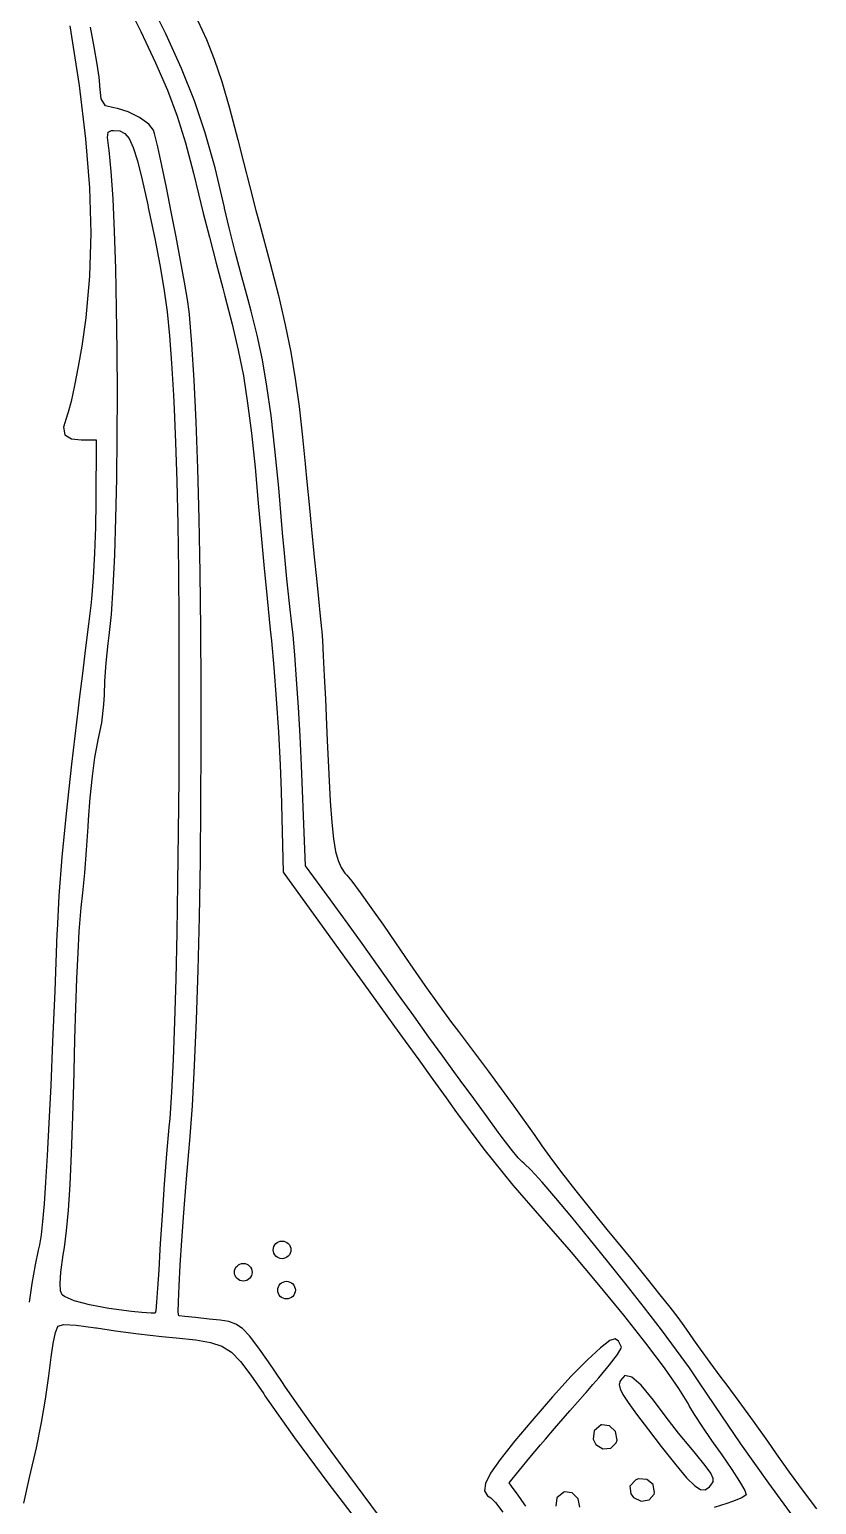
# Model space of a CAD drawing. Header units: inches. Extents: x -2.16 to 7.19, y -6.87 to -1.22.
# Drawn here: x 5.781 to 6.309, y -3.981 to -2.991 of the extents above; entities that cross this region are included whole.
import ezdxf

# ---------------------------------------------------------------- set-up
doc = ezdxf.new("R2010")
doc.units = ezdxf.units.IN
doc.header["$MEASUREMENT"] = 0
doc.layers.add('Front', color=13, linetype='CONTINUOUS', true_color=0xc83434)

msp = doc.modelspace()

# ---------------------------------------------------------------- linework, layer by layer
at = {"layer": 'Front', "linetype": 'CONTINUOUS'}
for p, q in [((5.85171, -2.98553), (5.85529, -2.9928)), ((5.87206, -2.99441), (5.86766, -2.9853)), ((5.89341, -2.98551), (5.89929, -2.99809)), ((5.80772, -2.98905), (5.81383, -3.02889)), ((5.82395, -3.00298), (5.82147, -2.98978)), ((5.85529, -2.9928), (5.86522, -3.01381)), ((5.8826, -3.01757), (5.87206, -2.99441)), ((5.82594, -3.01458), (5.82395, -3.00298)), ((5.89929, -2.99809), (5.90456, -3.01133)), ((5.82727, -3.02348), (5.82594, -3.01458)), ((5.86522, -3.01381), (5.87313, -3.03217)), ((5.89123, -3.03915), (5.8826, -3.01757)), ((5.90456, -3.01133), (5.90959, -3.02632)), ((5.82775, -3.02859), (5.82727, -3.02348)), ((5.90959, -3.02632), (5.91473, -3.04412)), ((5.81383, -3.02889), (5.81817, -3.06483)), ((5.82776, -3.02932), (5.82775, -3.02859)), ((5.82871, -3.03798), (5.82776, -3.02932)), ((5.87313, -3.03217), (5.87963, -3.04953)), ((5.83167, -3.04265), (5.82871, -3.03798)), ((5.83706, -3.04405), (5.83167, -3.04265)), ((5.83967, -3.04432), (5.83706, -3.04405)), ((5.84687, -3.04661), (5.83967, -3.04432)), ((5.85446, -3.05043), (5.84687, -3.04661)), ((5.89852, -3.06079), (5.89123, -3.03915)), ((5.91473, -3.04412), (5.92023, -3.0653)), ((5.8607, -3.05484), (5.85446, -3.05043)), ((5.86385, -3.05887), (5.8607, -3.05484)), ((5.87963, -3.04953), (5.88529, -3.06752)), ((5.81817, -3.06483), (5.82076, -3.09763)), ((5.83296, -3.06376), (5.83344, -3.06024)), ((5.83376, -3.07092), (5.83296, -3.06376)), ((5.83344, -3.06024), (5.83555, -3.05911)), ((5.83555, -3.05911), (5.83694, -3.05905)), ((5.83694, -3.05905), (5.84112, -3.05946)), ((5.84112, -3.05946), (5.84454, -3.06112)), ((5.84454, -3.06112), (5.84749, -3.06461)), ((5.84749, -3.06461), (5.85022, -3.07055)), ((5.8645, -3.06125), (5.86385, -3.05887)), ((5.86664, -3.07018), (5.8645, -3.06125)), ((5.90504, -3.08412), (5.89852, -3.06079)), ((5.92023, -3.0653), (5.92405, -3.08037)), ((5.83397, -3.07241), (5.83376, -3.07092)), ((5.83543, -3.08662), (5.83397, -3.07241)), ((5.85022, -3.07055), (5.85303, -3.07953)), ((5.86935, -3.08258), (5.86664, -3.07018)), ((5.88529, -3.06752), (5.89069, -3.08777)), ((5.83667, -3.10503), (5.83543, -3.08662)), ((5.85303, -3.07953), (5.85617, -3.09217)), ((5.87243, -3.09744), (5.86935, -3.08258)), ((5.91136, -3.11079), (5.90504, -3.08412)), ((5.92405, -3.08037), (5.92835, -3.09698)), ((5.85617, -3.09217), (5.85992, -3.10907)), ((5.89069, -3.08777), (5.89401, -3.10155)), ((5.82076, -3.09763), (5.82163, -3.12803)), ((5.83769, -3.12694), (5.83667, -3.10503)), ((5.87569, -3.11372), (5.87243, -3.09744)), ((5.89401, -3.10155), (5.89718, -3.11459)), ((5.92835, -3.09698), (5.93251, -3.11273)), ((5.85992, -3.10907), (5.86029, -3.11078)), ((5.86029, -3.11078), (5.86465, -3.13151)), ((5.87893, -3.1304), (5.87569, -3.11372)), ((5.89718, -3.11459), (5.90124, -3.13068)), ((5.91146, -3.11124), (5.91136, -3.11079)), ((5.91458, -3.12449), (5.91146, -3.11124)), ((5.93251, -3.11273), (5.93489, -3.12155)), ((5.91859, -3.14048), (5.91458, -3.12449)), ((5.93489, -3.12155), (5.94186, -3.1475)), ((5.82163, -3.12803), (5.8208, -3.15682)), ((5.83848, -3.15165), (5.83769, -3.12694)), ((5.86465, -3.13151), (5.86809, -3.14924)), ((5.88194, -3.14644), (5.87893, -3.1304)), ((5.90124, -3.13068), (5.90574, -3.14805)), ((5.92298, -3.15724), (5.91859, -3.14048)), ((5.83905, -3.17845), (5.83848, -3.15165)), ((5.86809, -3.14924), (5.87078, -3.16521)), ((5.88452, -3.16083), (5.88194, -3.14644)), ((5.90574, -3.14805), (5.91024, -3.16495)), ((5.94186, -3.1475), (5.94754, -3.1698)), ((5.8208, -3.15682), (5.81831, -3.18473)), ((5.87078, -3.16521), (5.87286, -3.18068)), ((5.88647, -3.17252), (5.88452, -3.16083)), ((5.91024, -3.16495), (5.91169, -3.1703)), ((5.92725, -3.1728), (5.92298, -3.15724)), ((5.8876, -3.18049), (5.88647, -3.17252)), ((5.91169, -3.1703), (5.91658, -3.18901)), ((5.92931, -3.18029), (5.92725, -3.1728)), ((5.94754, -3.1698), (5.95212, -3.18953)), ((5.81831, -3.18473), (5.81566, -3.20377)), ((5.8394, -3.20664), (5.83905, -3.17845)), ((5.87286, -3.18068), (5.87452, -3.1969)), ((5.88782, -3.18257), (5.8876, -3.18049)), ((5.88957, -3.20237), (5.88782, -3.18257)), ((5.93331, -3.19637), (5.92931, -3.18029)), ((5.91658, -3.18901), (5.92064, -3.20649)), ((5.95212, -3.18953), (5.95582, -3.2078)), ((5.81566, -3.20377), (5.81331, -3.21751)), ((5.87452, -3.1969), (5.87589, -3.21514)), ((5.8911, -3.22654), (5.88957, -3.20237)), ((5.93679, -3.21291), (5.93331, -3.19637)), ((5.83952, -3.23551), (5.8394, -3.20664)), ((5.87589, -3.21514), (5.87715, -3.23663)), ((5.92064, -3.20649), (5.92403, -3.2238)), ((5.93987, -3.23067), (5.93679, -3.21291)), ((5.95582, -3.2078), (5.95884, -3.22572)), ((5.81331, -3.21751), (5.81084, -3.23028)), ((5.92403, -3.2238), (5.92693, -3.24201)), ((5.81084, -3.23028), (5.8085, -3.24087)), ((5.89242, -3.25452), (5.8911, -3.22654)), ((5.94265, -3.25041), (5.93987, -3.23067)), ((5.95884, -3.22572), (5.96141, -3.24438)), ((5.8085, -3.24087), (5.80654, -3.24808)), ((5.83942, -3.26437), (5.83952, -3.23551)), ((5.87715, -3.23663), (5.87764, -3.24603)), ((5.92693, -3.24201), (5.92949, -3.26216)), ((5.96141, -3.24438), (5.96371, -3.26489)), ((5.80607, -3.24939), (5.80347, -3.25805)), ((5.80654, -3.24808), (5.80607, -3.24939)), ((5.87764, -3.24603), (5.87859, -3.26843)), ((5.89352, -3.28577), (5.89242, -3.25452)), ((5.94525, -3.27288), (5.94265, -3.25041)), ((5.80347, -3.25805), (5.80429, -3.26338)), ((5.80429, -3.26338), (5.80885, -3.266)), ((5.8391, -3.29251), (5.83942, -3.26437)), ((5.92949, -3.26216), (5.9319, -3.28531)), ((5.96371, -3.26489), (5.96546, -3.2828)), ((5.80885, -3.266), (5.81518, -3.26655)), ((5.81518, -3.26655), (5.82525, -3.26655)), ((5.82525, -3.26655), (5.82517, -3.30842)), ((5.87859, -3.26843), (5.87937, -3.2944)), ((5.94778, -3.29884), (5.94525, -3.27288)), ((5.96546, -3.2828), (5.96661, -3.29489)), ((5.83854, -3.31923), (5.8391, -3.29251)), ((5.87937, -3.2944), (5.87999, -3.32338)), ((5.8944, -3.31973), (5.89352, -3.28577)), ((5.9319, -3.28531), (5.93403, -3.30905)), ((5.95035, -3.32905), (5.94778, -3.29884)), ((5.96661, -3.29489), (5.96809, -3.31013)), ((5.82517, -3.30842), (5.82492, -3.32513)), ((5.93403, -3.30905), (5.93574, -3.32842)), ((5.96809, -3.31013), (5.96973, -3.32672)), ((5.83776, -3.34382), (5.83854, -3.31923)), ((5.87999, -3.32338), (5.88044, -3.35483)), ((5.89508, -3.35585), (5.8944, -3.31973)), ((5.82492, -3.32513), (5.82428, -3.34266)), ((5.93574, -3.32842), (5.93779, -3.35051)), ((5.95153, -3.34266), (5.95035, -3.32905)), ((5.96973, -3.32672), (5.97135, -3.34282)), ((5.82428, -3.34266), (5.82334, -3.35931)), ((5.83676, -3.36558), (5.83776, -3.34382)), ((5.95319, -3.35982), (5.95153, -3.34266)), ((5.97135, -3.34282), (5.9716, -3.3453)), ((5.93779, -3.35051), (5.93997, -3.37307)), ((5.9716, -3.3453), (5.97304, -3.35963)), ((5.82334, -3.35931), (5.82219, -3.37335)), ((5.88044, -3.35483), (5.88073, -3.38819)), ((5.89553, -3.39356), (5.89508, -3.35585)), ((5.95497, -3.37644), (5.95319, -3.35982)), ((5.97304, -3.35963), (5.97441, -3.37329)), ((5.82219, -3.37335), (5.8217, -3.3778)), ((5.83552, -3.3838), (5.83676, -3.36558)), ((5.93997, -3.37307), (5.94207, -3.39386)), ((5.97441, -3.37329), (5.97557, -3.38497)), ((5.8217, -3.3778), (5.82015, -3.39037)), ((5.95662, -3.3903), (5.95497, -3.37644)), ((5.82015, -3.39037), (5.81819, -3.40617)), ((5.83406, -3.3978), (5.83552, -3.3838)), ((5.88073, -3.38819), (5.88087, -3.42289)), ((5.89577, -3.43231), (5.89553, -3.39356)), ((5.95743, -3.39757), (5.95662, -3.3903)), ((5.97557, -3.38497), (5.9764, -3.39339)), ((5.9764, -3.39339), (5.97658, -3.3953)), ((5.83201, -3.41628), (5.83336, -3.40327)), ((5.83336, -3.40327), (5.83406, -3.3978)), ((5.94207, -3.39386), (5.94287, -3.40155)), ((5.94287, -3.40155), (5.94454, -3.41938)), ((5.95859, -3.41085), (5.95743, -3.39757)), ((5.97658, -3.3953), (5.97702, -3.40134)), ((5.97702, -3.40134), (5.97762, -3.4115)), ((5.81819, -3.40617), (5.81605, -3.42349)), ((5.9598, -3.4273), (5.95859, -3.41085)), ((5.97762, -3.4115), (5.97832, -3.4249)), ((5.83109, -3.42848), (5.83201, -3.41628)), ((5.88087, -3.42289), (5.88086, -3.45839)), ((5.94454, -3.41938), (5.94614, -3.44039)), ((5.81605, -3.42349), (5.81393, -3.44058)), ((5.83079, -3.4378), (5.83109, -3.42848)), ((5.89579, -3.47156), (5.89577, -3.43231)), ((5.96097, -3.44586), (5.9598, -3.4273)), ((5.97832, -3.4249), (5.97908, -3.44065)), ((5.81393, -3.44058), (5.81319, -3.44655)), ((5.83056, -3.44411), (5.83079, -3.4378)), ((5.94614, -3.44039), (5.94755, -3.46277)), ((5.97908, -3.44065), (5.97987, -3.45788)), ((5.81319, -3.44655), (5.8087, -3.4841)), ((5.82911, -3.45649), (5.83056, -3.44411)), ((5.96204, -3.46549), (5.96097, -3.44586)), ((5.82674, -3.4678), (5.82911, -3.45649)), ((5.88086, -3.45839), (5.88071, -3.49412)), ((5.94755, -3.46277), (5.94866, -3.48469)), ((5.97987, -3.45788), (5.98032, -3.46834)), ((5.82446, -3.47971), (5.82614, -3.47026)), ((5.82614, -3.47026), (5.82674, -3.4678)), ((5.8956, -3.51074), (5.89579, -3.47156)), ((5.96294, -3.48515), (5.96204, -3.46549)), ((5.98032, -3.46834), (5.98133, -3.49091)), ((5.82281, -3.49231), (5.82446, -3.47971)), ((5.8087, -3.4841), (5.8051, -3.51727)), ((5.82134, -3.50671), (5.82281, -3.49231)), ((5.94866, -3.48469), (5.9493, -3.50221)), ((5.96571, -3.5525), (5.96294, -3.48515)), ((5.98133, -3.49091), (5.98231, -3.50906)), ((5.88071, -3.49412), (5.88041, -3.52954)), ((5.9493, -3.50221), (5.95081, -3.55662)), ((5.82022, -3.52155), (5.82134, -3.50671)), ((5.89519, -3.5493), (5.8956, -3.51074)), ((5.98231, -3.50906), (5.98334, -3.52335)), ((5.8051, -3.51727), (5.80233, -3.5466)), ((5.81993, -3.52617), (5.82022, -3.52155)), ((5.81883, -3.54179), (5.81993, -3.52617)), ((5.88041, -3.52954), (5.87997, -3.56408)), ((5.98334, -3.52335), (5.98451, -3.53438)), ((5.8176, -3.55705), (5.81883, -3.54179)), ((5.98451, -3.53438), (5.98589, -3.5427)), ((5.80233, -3.5466), (5.80034, -3.57262)), ((5.89455, -3.58668), (5.89519, -3.5493)), ((5.98589, -3.5427), (5.98758, -3.5489)), ((5.98758, -3.5489), (5.98965, -3.55354)), ((5.81635, -3.5704), (5.8176, -3.55705)), ((5.95081, -3.55662), (5.98096, -3.59846)), ((5.98241, -3.57515), (5.96571, -3.5525)), ((5.98965, -3.55354), (5.99219, -3.55722)), ((5.99219, -3.55722), (5.99342, -3.55861)), ((5.99342, -3.55861), (5.99681, -3.56279)), ((5.81524, -3.5803), (5.81635, -3.5704)), ((5.87997, -3.56408), (5.8794, -3.59719)), ((5.99681, -3.56279), (6.00242, -3.57033)), ((6.00242, -3.57033), (6.00966, -3.58041)), ((5.80034, -3.57262), (5.79909, -3.59588)), ((5.8147, -3.5857), (5.81524, -3.5803)), ((5.98546, -3.5793), (5.98241, -3.57515)), ((5.99389, -3.5909), (5.98546, -3.5793)), ((6.00966, -3.58041), (6.01797, -3.59225)), ((5.81397, -3.59639), (5.8147, -3.5857)), ((5.8937, -3.62233), (5.89455, -3.58668)), ((6.00377, -3.6046), (5.99389, -3.5909)), ((5.79902, -3.5978), (5.7975, -3.6364)), ((5.79909, -3.59588), (5.79902, -3.5978)), ((5.81321, -3.61076), (5.81397, -3.59639)), ((5.8794, -3.59719), (5.8787, -3.62832)), ((5.98096, -3.59846), (5.99193, -3.61366)), ((6.01797, -3.59225), (6.02609, -3.60405)), ((5.81244, -3.62807), (5.81321, -3.61076)), ((6.0141, -3.61903), (6.00377, -3.6046)), ((6.02609, -3.60405), (6.0358, -3.61816)), ((5.99193, -3.61366), (6.00363, -3.62989)), ((6.02389, -3.6328), (6.0141, -3.61903)), ((6.0358, -3.61816), (6.04587, -3.63256)), ((5.81171, -3.64759), (5.81244, -3.62807)), ((5.8787, -3.62832), (5.87787, -3.6569)), ((5.89263, -3.6557), (5.8937, -3.62233)), ((6.00363, -3.62989), (6.01512, -3.64581)), ((5.7975, -3.6364), (5.79611, -3.67029)), ((6.02817, -3.63883), (6.02389, -3.6328)), ((6.0383, -3.65303), (6.02817, -3.63883)), ((6.04587, -3.63256), (6.05544, -3.64605)), ((5.81104, -3.66857), (5.81171, -3.64759)), ((6.01512, -3.64581), (6.02546, -3.66012)), ((6.05544, -3.64605), (6.06368, -3.65744)), ((5.87787, -3.6569), (5.87693, -3.68238)), ((5.89134, -3.68623), (5.89263, -3.6557)), ((6.02546, -3.66012), (6.03256, -3.66995)), ((6.0485, -3.66726), (6.0383, -3.65303)), ((6.06368, -3.65744), (6.06826, -3.66361)), ((5.79611, -3.67029), (5.79482, -3.69976)), ((5.81047, -3.6903), (5.81104, -3.66857)), ((6.03256, -3.66995), (6.0417, -3.68261)), ((6.0578, -3.68014), (6.0485, -3.66726)), ((6.06826, -3.66361), (6.08838, -3.69042)), ((6.0652, -3.6903), (6.0578, -3.68014)), ((5.81044, -3.69121), (5.81047, -3.6903)), ((5.87693, -3.68238), (5.87586, -3.70421)), ((5.88983, -3.71336), (5.89134, -3.68623)), ((6.0417, -3.68261), (6.05121, -3.6958)), ((6.06947, -3.69611), (6.0652, -3.6903)), ((6.08838, -3.69042), (6.10541, -3.71361)), ((5.79482, -3.69976), (5.79363, -3.7251)), ((5.80965, -3.72058), (5.81044, -3.69121)), ((6.05121, -3.6958), (6.06004, -3.70807)), ((6.07854, -3.70848), (6.06947, -3.69611)), ((5.87586, -3.70421), (5.87468, -3.72183)), ((6.06004, -3.70807), (6.06711, -3.71793)), ((6.08753, -3.72074), (6.07854, -3.70848)), ((5.8881, -3.73655), (5.88983, -3.71336)), ((6.06711, -3.71793), (6.06775, -3.71883)), ((6.06775, -3.71883), (6.08532, -3.74237)), ((6.10541, -3.71361), (6.11949, -3.73336)), ((5.79363, -3.7251), (5.7925, -3.74659)), ((5.80878, -3.74542), (5.80965, -3.72058)), ((5.87416, -3.7278), (5.87258, -3.74552)), ((5.87468, -3.72183), (5.87416, -3.7278)), ((6.09499, -3.73094), (6.08753, -3.72074)), ((5.88744, -3.74419), (5.8881, -3.73655)), ((6.09771, -3.73461), (6.09499, -3.73094)), ((6.10368, -3.74239), (6.09771, -3.73461)), ((6.11949, -3.73336), (6.1243, -3.7403)), ((5.7925, -3.74659), (5.79143, -3.76453)), ((5.8078, -3.76617), (5.80878, -3.74542)), ((5.87258, -3.74552), (5.87096, -3.76596)), ((5.88571, -3.76511), (5.88744, -3.74419)), ((6.08532, -3.74237), (6.10486, -3.76653)), ((6.10845, -3.74818), (6.10368, -3.74239)), ((6.11117, -3.75094), (6.10845, -3.74818)), ((6.1243, -3.7403), (6.12965, -3.7477)), ((6.12965, -3.7477), (6.13748, -3.75802)), ((6.11225, -3.75176), (6.11117, -3.75094)), ((6.11712, -3.75654), (6.11225, -3.75176)), ((6.12438, -3.76455), (6.11712, -3.75654)), ((6.13748, -3.75802), (6.14709, -3.77036)), ((5.79143, -3.76453), (5.79039, -3.77921)), ((5.80668, -3.78328), (5.8078, -3.76617)), ((5.87096, -3.76596), (5.86947, -3.78685)), ((5.88415, -3.78515), (5.88571, -3.76511)), ((6.10486, -3.76653), (6.12427, -3.78905)), ((6.13359, -3.77522), (6.12438, -3.76455)), ((5.79039, -3.77921), (5.78938, -3.79091)), ((6.1443, -3.78799), (6.13359, -3.77522)), ((6.14709, -3.77036), (6.15775, -3.78378)), ((5.80541, -3.7972), (5.80668, -3.78328)), ((5.86947, -3.78685), (5.86829, -3.80591)), ((5.88281, -3.80373), (5.88415, -3.78515)), ((6.12427, -3.78905), (6.14395, -3.81164)), ((6.15605, -3.8023), (6.1443, -3.78799)), ((6.15775, -3.78378), (6.16876, -3.79739)), ((5.78938, -3.79091), (5.78837, -3.79992)), ((5.80396, -3.80838), (5.80541, -3.7972)), ((6.16876, -3.79739), (6.17016, -3.7991)), ((6.17016, -3.7991), (6.18389, -3.81588)), ((5.78734, -3.80653), (5.7865, -3.8103)), ((5.78837, -3.79992), (5.78734, -3.80653)), ((5.80319, -3.81339), (5.80396, -3.80838)), ((5.86829, -3.80591), (5.86807, -3.80979)), ((5.88173, -3.82026), (5.88281, -3.80373)), ((6.16839, -3.81759), (6.15605, -3.8023)), ((5.7865, -3.8103), (5.78429, -3.82008)), ((5.80164, -3.82486), (5.80319, -3.81339)), ((5.86807, -3.80979), (5.86729, -3.8237)), ((6.14395, -3.81164), (6.16233, -3.83339)), ((6.18087, -3.83331), (6.16839, -3.81759)), ((6.18389, -3.81588), (6.19486, -3.82936)), ((5.78429, -3.82008), (5.78211, -3.8325)), ((5.80105, -3.83258), (5.80164, -3.82486)), ((5.86729, -3.8237), (5.86651, -3.83573)), ((5.88093, -3.83416), (5.88173, -3.82026)), ((5.78211, -3.8325), (5.78037, -3.84519)), ((5.80139, -3.83738), (5.80105, -3.83258)), ((5.80261, -3.84012), (5.80139, -3.83738)), ((5.86651, -3.83573), (5.8658, -3.84506)), ((5.88046, -3.84484), (5.88093, -3.83416)), ((6.16233, -3.83339), (6.17907, -3.85385)), ((6.19304, -3.84887), (6.18087, -3.83331)), ((6.19486, -3.82936), (6.2035, -3.84006)), ((5.80402, -3.8413), (5.80261, -3.84012)), ((5.8105, -3.84413), (5.80402, -3.8413)), ((5.82074, -3.8469), (5.8105, -3.84413)), ((5.83386, -3.84939), (5.82074, -3.8469)), ((5.8658, -3.84506), (5.86523, -3.85086)), ((5.88036, -3.85171), (5.88046, -3.84484)), ((6.2035, -3.84006), (6.21022, -3.84854)), ((6.21022, -3.84854), (6.21545, -3.85533)), ((5.849, -3.85139), (5.83386, -3.84939)), ((5.85588, -3.85205), (5.849, -3.85139)), ((5.86215, -3.85247), (5.85588, -3.85205)), ((5.86493, -3.85239), (5.86215, -3.85247)), ((5.86523, -3.85086), (5.86493, -3.85239)), ((5.88066, -3.85418), (5.88036, -3.85171)), ((5.88093, -3.85422), (5.88066, -3.85418)), ((5.8847, -3.85463), (5.88093, -3.85422)), ((5.89188, -3.8554), (5.8847, -3.85463)), ((5.90121, -3.85638), (5.89188, -3.8554)), ((5.90841, -3.85715), (5.90121, -3.85638)), ((5.91427, -3.85812), (5.90841, -3.85715)), ((5.9191, -3.85982), (5.91427, -3.85812)), ((6.17907, -3.85385), (6.19381, -3.87257)), ((6.20446, -3.86374), (6.19304, -3.84887)), ((6.21545, -3.85533), (6.21961, -3.86098)), ((5.79641, -3.8727), (5.798, -3.86532)), ((5.798, -3.86532), (5.79953, -3.8613)), ((5.79953, -3.8613), (5.79967, -3.86113)), ((5.79967, -3.86113), (5.80352, -3.86013)), ((5.80352, -3.86013), (5.81182, -3.8605)), ((5.81182, -3.8605), (5.82475, -3.86226)), ((5.82475, -3.86226), (5.82561, -3.8624)), ((5.82561, -3.8624), (5.83825, -3.86427)), ((5.83825, -3.86427), (5.8536, -3.86626)), ((5.8536, -3.86626), (5.86938, -3.86809)), ((5.86938, -3.86809), (5.879, -3.86908)), ((5.92353, -3.86282), (5.9191, -3.85982)), ((5.92821, -3.86767), (5.92353, -3.86282)), ((5.93379, -3.87494), (5.92821, -3.86767)), ((6.21466, -3.87733), (6.20446, -3.86374)), ((6.21961, -3.86098), (6.22314, -3.86602)), ((6.22314, -3.86602), (6.22599, -3.8703)), ((5.79509, -3.88199), (5.79641, -3.8727)), ((5.879, -3.86908), (5.89208, -3.87044)), ((5.89208, -3.87044), (5.90196, -3.87207)), ((5.90196, -3.87207), (5.90961, -3.8746)), ((5.90961, -3.8746), (5.91603, -3.87869)), ((5.94092, -3.88519), (5.93379, -3.87494)), ((6.16355, -3.87562), (6.15483, -3.88369)), ((6.16989, -3.87087), (6.16355, -3.87562)), ((6.17352, -3.86976), (6.16989, -3.87087)), ((6.17571, -3.87116), (6.17352, -3.86976)), ((6.17492, -3.88017), (6.17755, -3.87592)), ((6.17775, -3.8752), (6.17571, -3.87116)), ((6.17755, -3.87592), (6.17775, -3.8752)), ((6.19381, -3.87257), (6.20622, -3.8891)), ((6.2232, -3.8891), (6.21466, -3.87733)), ((6.22599, -3.8703), (6.2304, -3.87669)), ((6.2304, -3.87669), (6.23684, -3.88557)), ((5.79361, -3.89445), (5.79509, -3.88199)), ((5.91603, -3.87869), (5.92219, -3.88496)), ((5.92219, -3.88496), (5.92908, -3.89406)), ((5.95025, -3.899), (5.94092, -3.88519)), ((6.15483, -3.88369), (6.14403, -3.89476)), ((6.16255, -3.89579), (6.16971, -3.88706)), ((6.16971, -3.88706), (6.17492, -3.88017)), ((6.23684, -3.88557), (6.24425, -3.89551)), ((5.79139, -3.91019), (5.79361, -3.89445)), ((5.92908, -3.89406), (5.93768, -3.90662)), ((6.14403, -3.89476), (6.1315, -3.9085)), ((6.15856, -3.90038), (6.16255, -3.89579)), ((6.17671, -3.89815), (6.17624, -3.90038)), ((6.17682, -3.89789), (6.17671, -3.89815)), ((6.17992, -3.89438), (6.17682, -3.89789)), ((6.18462, -3.89534), (6.17992, -3.89438)), ((6.19099, -3.90084), (6.18462, -3.89534)), ((6.20622, -3.8891), (6.21592, -3.903)), ((6.22963, -3.89848), (6.2232, -3.8891)), ((6.24425, -3.89551), (6.24827, -3.90079)), ((5.93768, -3.90662), (5.93847, -3.9078)), ((5.93847, -3.9078), (5.95829, -3.93618)), ((5.9519, -3.90141), (5.95025, -3.899)), ((5.96011, -3.91324), (5.9519, -3.90141)), ((6.14311, -3.91796), (6.15329, -3.90642)), ((6.15329, -3.90642), (6.15402, -3.90561)), ((6.15402, -3.90561), (6.15856, -3.90038)), ((6.17624, -3.90038), (6.17673, -3.90311)), ((6.17673, -3.90311), (6.17857, -3.90693)), ((6.17857, -3.90693), (6.1821, -3.91243)), ((6.19913, -3.91092), (6.19099, -3.90084)), ((6.21592, -3.903), (6.22258, -3.91382)), ((6.24022, -3.91444), (6.22963, -3.89848)), ((6.24827, -3.90079), (6.25645, -3.9117)), ((5.78869, -3.92572), (5.79139, -3.91019)), ((5.96997, -3.92715), (5.96011, -3.91324)), ((6.1315, -3.9085), (6.11754, -3.92458)), ((6.13277, -3.92985), (6.14311, -3.91796)), ((6.1821, -3.91243), (6.18772, -3.92019)), ((6.20703, -3.92141), (6.19913, -3.91092)), ((6.22258, -3.91382), (6.22341, -3.91538)), ((6.22341, -3.91538), (6.22638, -3.92033)), ((6.25785, -3.94014), (6.24022, -3.91444)), ((6.25645, -3.9117), (6.26602, -3.92485)), ((5.78521, -3.94269), (5.78869, -3.92572)), ((5.98039, -3.94159), (5.96997, -3.92715)), ((6.11754, -3.92458), (6.10617, -3.93818)), ((6.16398, -3.92746), (6.15941, -3.93137)), ((6.16453, -3.92728), (6.16398, -3.92746)), ((6.16969, -3.92795), (6.16453, -3.92728)), ((6.18772, -3.92019), (6.19578, -3.93079)), ((6.21603, -3.93289), (6.20703, -3.92141)), ((6.22638, -3.92033), (6.23154, -3.92821)), ((6.26602, -3.92485), (6.27559, -3.93833)), ((5.95829, -3.93618), (5.9806, -3.96636)), ((6.12345, -3.94074), (6.1267, -3.93695)), ((6.1267, -3.93695), (6.13277, -3.92985)), ((6.15941, -3.93137), (6.15863, -3.93695)), ((6.15863, -3.93695), (6.16038, -3.94045)), ((6.17365, -3.9319), (6.16969, -3.92795)), ((6.17475, -3.93758), (6.17365, -3.9319)), ((6.17422, -3.93941), (6.17475, -3.93758)), ((6.19578, -3.93079), (6.20439, -3.94189)), ((6.22411, -3.9428), (6.21603, -3.93289)), ((6.23154, -3.92821), (6.23815, -3.9379)), ((5.78066, -3.9628), (5.78521, -3.94269)), ((5.99025, -3.95503), (5.98039, -3.94159)), ((6.10617, -3.93818), (6.09633, -3.95054)), ((6.11631, -3.94928), (6.12345, -3.94074)), ((6.16038, -3.94045), (6.16525, -3.94339)), ((6.16525, -3.94339), (6.17054, -3.94291)), ((6.17054, -3.94291), (6.17422, -3.93941)), ((6.20439, -3.94189), (6.2141, -3.95421)), ((6.22734, -3.94664), (6.22411, -3.9428)), ((6.23383, -3.95456), (6.22734, -3.94664)), ((6.23815, -3.9379), (6.24493, -3.94754)), ((6.24493, -3.94754), (6.25163, -3.95722)), ((6.27644, -3.96639), (6.25785, -3.94014)), ((6.27559, -3.93833), (6.2815, -3.94686)), ((6.2815, -3.94686), (6.2901, -3.95909)), ((6.014, -3.987), (5.99025, -3.95503)), ((6.09633, -3.95054), (6.08981, -3.95988)), ((6.10235, -3.96635), (6.11631, -3.94928)), ((6.2141, -3.95421), (6.2214, -3.96287)), ((6.23767, -3.95983), (6.23383, -3.95456)), ((6.25163, -3.95722), (6.25695, -3.96548)), ((5.7767, -3.9798), (5.78066, -3.9628)), ((5.9806, -3.96636), (6.00419, -3.99679)), ((6.08638, -3.96673), (6.08582, -3.97161)), ((6.08981, -3.95988), (6.08638, -3.96673)), ((6.1039, -3.96845), (6.10235, -3.96635)), ((6.18741, -3.96423), (6.18324, -3.96845)), ((6.18903, -3.96357), (6.18741, -3.96423)), ((6.19465, -3.96393), (6.18903, -3.96357)), ((6.19885, -3.96747), (6.19465, -3.96393)), ((6.19988, -3.97296), (6.19885, -3.96747)), ((6.2214, -3.96287), (6.22679, -3.96829)), ((6.23766, -3.96791), (6.23914, -3.96568)), ((6.23929, -3.96326), (6.23767, -3.95983)), ((6.23914, -3.96568), (6.23929, -3.96326)), ((6.25695, -3.96548), (6.26036, -3.97147)), ((6.29464, -3.99122), (6.27644, -3.96639)), ((6.2901, -3.95909), (6.29954, -3.97196)), ((6.08582, -3.97161), (6.08792, -3.97503)), ((6.08792, -3.97503), (6.08997, -3.9764)), ((6.08997, -3.9764), (6.09313, -3.97947)), ((6.10842, -3.97457), (6.1039, -3.96845)), ((6.11237, -3.98029), (6.10842, -3.97457)), ((6.13441, -3.97637), (6.13363, -3.98195)), ((6.13898, -3.97246), (6.13441, -3.97637)), ((6.13953, -3.97228), (6.13898, -3.97246)), ((6.14469, -3.97295), (6.13953, -3.97228)), ((6.14865, -3.9769), (6.14469, -3.97295)), ((6.14975, -3.98258), (6.14865, -3.9769)), ((6.18324, -3.96845), (6.18387, -3.97361)), ((6.18387, -3.97361), (6.18585, -3.97614)), ((6.18585, -3.97614), (6.19092, -3.97852)), ((6.19625, -3.97758), (6.19966, -3.97379)), ((6.19966, -3.97379), (6.19988, -3.97296)), ((6.22679, -3.96829), (6.23079, -3.97085)), ((6.23079, -3.97085), (6.23391, -3.97097)), ((6.23391, -3.97097), (6.23665, -3.96904)), ((6.23665, -3.96904), (6.23766, -3.96791)), ((6.25836, -3.97624), (6.25226, -3.97875)), ((6.26132, -3.97435), (6.25836, -3.97624)), ((6.26036, -3.97147), (6.26134, -3.97431)), ((6.26134, -3.97431), (6.26132, -3.97435)), ((6.29954, -3.97196), (6.3085, -3.98372)), ((6.09313, -3.97947), (6.09809, -3.98588)), ((6.11345, -3.98195), (6.11237, -3.98029)), ((6.19092, -3.97852), (6.19625, -3.97758)), ((6.24827, -3.98008), (6.2399, -3.98282)), ((6.25226, -3.97875), (6.24827, -3.98008))]:
    msp.add_line(p, q, dxfattribs=at)
at = {"layer": 'Front'}
for centre in [(5.95, -3.81), (5.924, -3.825), (5.953, -3.837)]:
    msp.add_circle(centre, 0.00591, dxfattribs=at)

doc.saveas('drawing.dxf')
